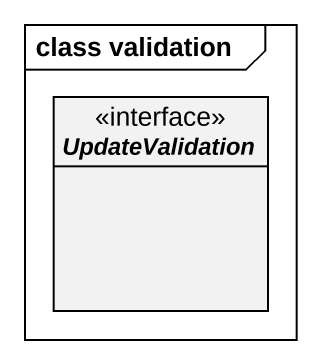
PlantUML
@startuml
mainframe class validation
hide circle
hide empty members
interface UpdateValidation <<interface>>
@enduml
